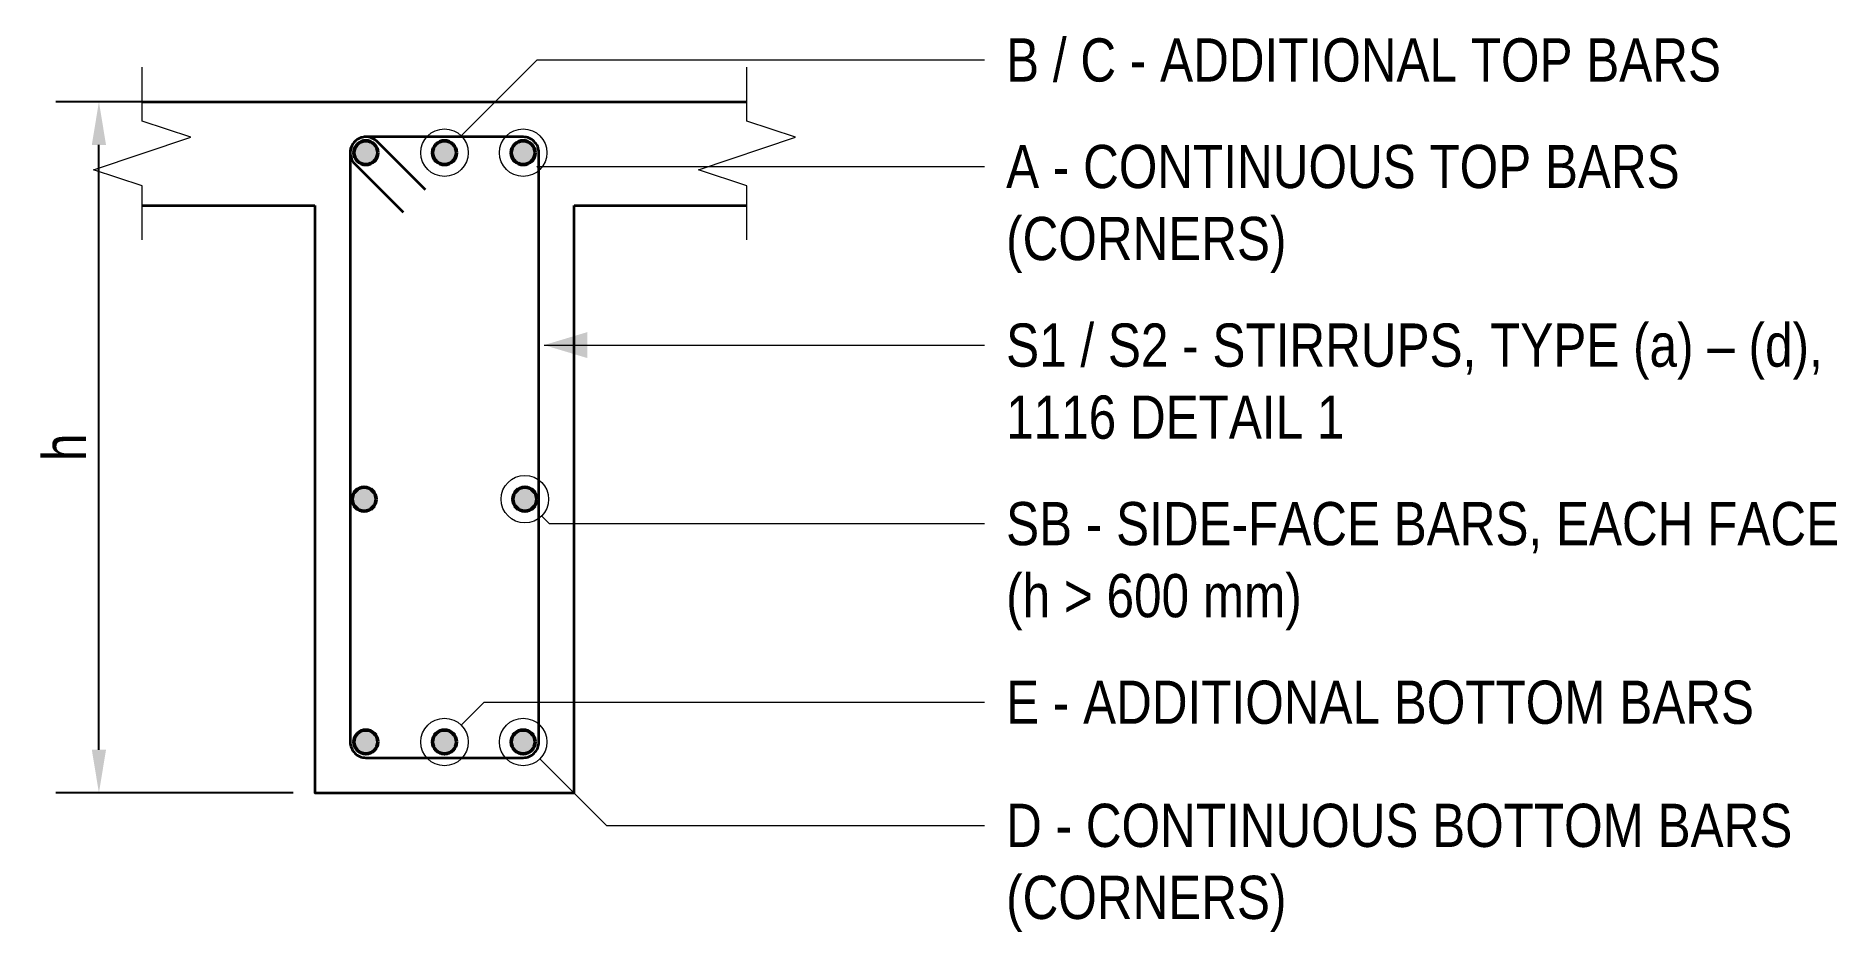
# Model space of a CAD drawing. Header units: millimetres. Extents: x 19677 to 21762, y -80161 to -79124.
import ezdxf

# ---------------------------------------------------------------- set-up
doc = ezdxf.new("R2010")
doc.units = ezdxf.units.MM
doc.header["$LTSCALE"] = 3.75
for name, color, linetype, lineweight in [('S-ANNO', 3, 'Continuous', 18), ('S-BREAK', 8, 'Continuous', 18), ('S-CONC', 4, 'Continuous', 35), ('S-DIMS', 2, 'Continuous', 18), ('S-REBR', 1, 'Continuous', 50), ('S-REBR-SEC', 30, 'Continuous', 35), ('S-TEXT', 7, 'Continuous', 18)]:
    doc.layers.add(name, color=color, linetype=linetype, lineweight=lineweight)
doc.styles.add('AN', font='ARIALN_0.TTF')
doc.dimstyles.new('EIT-25', dxfattribs={"dimscale": 25, "dimtxt": 2, "dimasz": 2, "dimexe": 2, "dimexo": 1, "dimgap": 0.6, "dimtad": 1, "dimdec": 0, "dimtxsty": 'AN', "dimcen": 2.5, "dimclrd": 2, "dimclre": 8, "dimclrt": 7, "dimazin": 3, "dimtfac": 1, "dimtmove": 1, "dimatfit": 3, "dimlwd": -1, "dimlwe": -1, "dimarcsym": 0})

msp = doc.modelspace()

# ---------------------------------------------------------------- hatches: boundary and pattern name
at = {"layer": 'S-REBR'}
h = msp.add_hatch(color=256, dxfattribs=at)
h.dxf.hatch_style = 1
edge = h.paths.add_edge_path()
edge.add_arc((20059, -79259), 13.8, 0, 360)
h = msp.add_hatch(color=256, dxfattribs=at)
h.dxf.hatch_style = 1
edge = h.paths.add_edge_path()
edge.add_arc((20150, -79259), 13.8, 0, 360)
h = msp.add_hatch(color=256, dxfattribs=at)
h.dxf.hatch_style = 1
edge = h.paths.add_edge_path()
edge.add_arc((20241, -79259), 13.8, 0, 360)
h = msp.add_hatch(color=256, dxfattribs=at)
h.dxf.hatch_style = 1
edge = h.paths.add_edge_path()
edge.add_arc((20057, -79660), 13.8, 0, 360)
h = msp.add_hatch(color=256, dxfattribs=at)
h.dxf.hatch_style = 1
edge = h.paths.add_edge_path()
edge.add_arc((20243, -79660), 13.8, 0, 360)
h = msp.add_hatch(color=256, dxfattribs=at)
h.dxf.hatch_style = 1
edge = h.paths.add_edge_path()
edge.add_arc((20059, -79941), 13.8, 0, 360)
h = msp.add_hatch(color=256, dxfattribs=at)
h.dxf.hatch_style = 1
edge = h.paths.add_edge_path()
edge.add_arc((20150, -79941), 13.8, 0, 360)
h = msp.add_hatch(color=256, dxfattribs=at)
h.dxf.hatch_style = 1
edge = h.paths.add_edge_path()
edge.add_arc((20241, -79941), 13.8, 0, 360)

# ---------------------------------------------------------------- linework, layer by layer
at = {"layer": 'S-ANNO', "flags": 128}
for points in [[(20169.4, -79239.6), (20257.3, -79151.7), (20700, -79151.7), (20775, -79151.7)], [(20260.4, -79278.4), (20257, -79275), (20700, -79275), (20775, -79275)], [(20265.2, -79481.7), (20700, -79481.7), (20775, -79481.7)], [(20262.4, -79679.4), (20271.3, -79688.3), (20700, -79688.3), (20775, -79688.3)], [(20169.4, -79921.6), (20196, -79895), (20700, -79895), (20775, -79895)], [(20260.4, -79960.4), (20337.5, -80037.5), (20700, -80037.5), (20775, -80037.5)]]:
    msp.add_lwpolyline(points, dxfattribs=at)
at = {"layer": 'S-ANNO'}
for centre in [(20150, -79259), (20241, -79259), (20243, -79660), (20150, -79941), (20241, -79941)]:
    msp.add_circle(centre, 27.5, dxfattribs=at)
msp.add_solid([(20265.2, -79481.7), (20315.2, -79496.7), (20315.2, -79466.7)], dxfattribs=at)
at = {"layer": 'S-BREAK', "flags": 128}
for points in [[(19800, -79360), (19800, -79297.5), (19743.8, -79278.8), (19856.2, -79241.2), (19800, -79222.5), (19800, -79160)], [(20500, -79360), (20500, -79297.5), (20443.8, -79278.8), (20556.2, -79241.2), (20500, -79222.5), (20500, -79160)]]:
    msp.add_lwpolyline(points, dxfattribs=at)
at = {"layer": 'S-CONC'}
for p, q in [((19800, -79200), (20500, -79200)), ((19800, -79320), (20000, -79320)), ((20300, -79320), (20500, -79320))]:
    msp.add_line(p, q, dxfattribs=at)
at = {"layer": 'S-CONC', "flags": 128}
msp.add_lwpolyline([(20000, -79320), (20000, -80000), (20300, -80000), (20300, -79320)], dxfattribs=at)
at = {"layer": 'S-REBR'}
for centre in [(20059, -79259), (20150, -79259), (20241, -79259), (20057, -79660), (20243, -79660), (20059, -79941), (20150, -79941), (20241, -79941)]:
    msp.add_circle(centre, 13.8, dxfattribs=at)
at = {"layer": 'S-REBR-SEC', "flags": 128}
msp.add_lwpolyline([(20127.8, -79302), (20071.9, -79246.1, 0.668179), (20040.8, -79259), (20040.8, -79941, 0.414214), (20059, -79959.2), (20241, -79959.2, 0.414214), (20259.2, -79941), (20259.2, -79259, 0.414214), (20241, -79240.8), (20059, -79240.8, 0.668179), (20046.1, -79271.9), (20102, -79327.8)], format="xyb", dxfattribs=at)

# ---------------------------------------------------------------- texts
at = {"layer": 'S-TEXT', "char_height": 50, "attachment_point": 1, "style": 'AN'}
for s, insert, width in [('B / C - ADDITIONAL TOP BARS', (20800, -79126.7), 873.089), ('A - CONTINUOUS TOP BARS\\P(CORNERS)', (20800, -79250), 823.324), ('S1 / S2 - STIRRUPS, TYPE (a) – (d),\\P1116 DETAIL 1', (20800, -79456.7), 995.641), ('SB - SIDE-FACE BARS, EACH FACE\\P(h > 600 mm)', (20800, -79663.3), 1015.291), ('E - ADDITIONAL BOTTOM BARS', (20800, -79870), 912.781), ('D - CONTINUOUS BOTTOM BARS\\P(CORNERS)', (20800, -80012.5), 958.964)]:
    msp.add_mtext(s, dxfattribs=dict(at, insert=insert, width=width))

# ---------------------------------------------------------------- dimensions: what is measured, and where the dimension line sits
at = {"layer": 'S-DIMS'}
msp.add_linear_dim(base=(19750, -80000), p1=(20000, -80000), p2=(20000, -79200), angle=90, text='h', dimstyle='EIT-25', dxfattribs=at).render()

doc.saveas('drawing.dxf')
